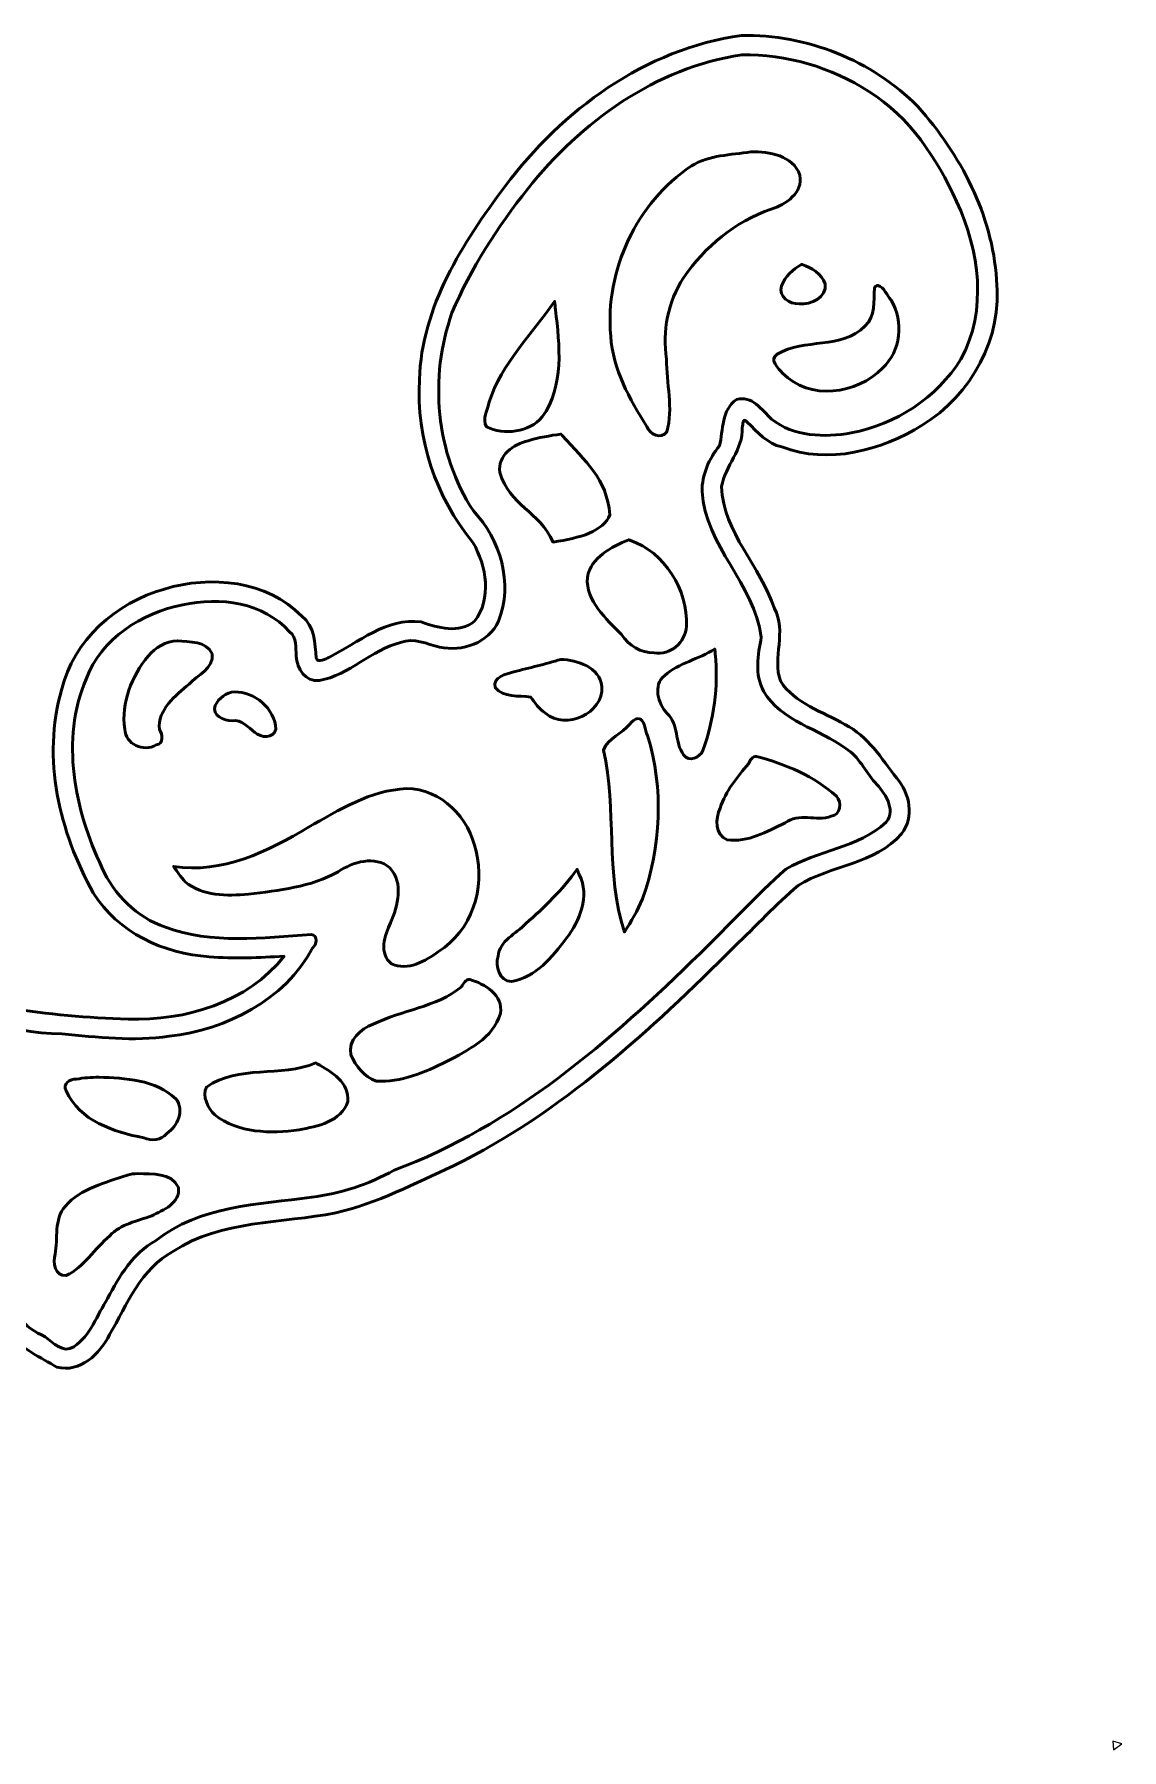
# Model space of a CAD drawing. Header units: centimetres. Extents: x -14.1 to 15.9, y -17.1 to 11.7.
# Drawn here: x -1.91 to 15.86, y -17.1 to 10.94 of the extents above; entities that cross this region are included whole.
import ezdxf

# ---------------------------------------------------------------- set-up
doc = ezdxf.new("R2010")
doc.units = ezdxf.units.CM
doc.header["$MEASUREMENT"] = 0
doc.layers.add('Layer 1', color=7, linetype='Continuous')

msp = doc.modelspace()

# ---------------------------------------------------------------- linework, layer by layer
at = {"layer": 'Layer 1', "color": 6, "lineweight": 50}
msp.add_open_spline([(9.64647, 10.91568), (8.07697, 10.69978), (6.71639, 9.69662), (5.78663, 8.45151), (5.78663, 8.45151), (5.09009, 7.52855), (4.42158, 6.48428), (4.38393, 5.29167), (4.38393, 5.29167), (4.33207, 4.33232), (4.64741, 3.36558), (5.25935, 2.62926), (5.25935, 2.62926), (5.47966, 2.24733), (5.57258, 1.70417), (5.28333, 1.34107), (5.28333, 1.34107), (5.03408, 1.13415), (4.68438, 1.23535), (4.41351, 1.33032), (4.41351, 1.33032), (3.84586, 1.40472), (3.38604, 0.99527), (2.91365, 0.75485), (2.91365, 0.75485), (2.85994, 0.72848), (2.72648, 0.6494), (2.69868, 0.74079), (2.69868, 0.74079), (2.67749, 0.98132), (2.67355, 1.26443), (2.46055, 1.42292), (2.46055, 1.42292), (1.8941, 2.01255), (0.97192, 2.0962), (0.21821, 1.86858), (0.21821, 1.86858), (-0.57342, 1.64776), (-1.26889, 1.03061), (-1.46603, 0.21824), (-1.46603, 0.21824), (-1.78732, -0.89796), (-1.49815, -2.10825), (-0.94513, -3.09732), (-0.94513, -3.09732), (-0.5458, -3.74379), (0.20473, -4.09581), (0.94995, -4.14077), (0.94995, -4.14077), (1.35705, -4.17688), (1.7664, -4.15486), (2.17365, -4.1325), (2.17365, -4.1325), (1.57675, -4.89046), (0.56222, -5.19289), (-0.37709, -5.15953), (-0.37709, -5.15953), (-1.03519, -5.13984), (-1.69524, -5.0841), (-2.34411, -4.97504), (-2.34411, -4.97504), (-3.05904, -4.80526), (-3.73505, -4.33573), (-3.98783, -3.62649), (-3.98783, -3.62649), (-4.06038, -3.46477), (-4.26052, -3.39588), (-4.3136, -3.23044), (-4.3136, -3.23044), (-4.28169, -3.07658), (-4.09735, -3.01291), (-3.98949, -2.91294), (-3.98949, -2.91294), (-3.53503, -2.61486), (-2.95895, -2.35562), (-2.77586, -1.79966), (-2.77586, -1.79966), (-2.32936, -0.64953), (-2.09308, 0.65188), (-2.45078, 1.86113), (-2.45078, 1.86113), (-2.56155, 2.29109), (-2.89034, 2.64991), (-3.31316, 2.78883), (-3.31316, 2.78883), (-3.58699, 2.90204), (-3.93413, 2.9189), (-4.1342, 3.16007), (-4.1342, 3.16007), (-4.24403, 3.37705), (-4.05392, 3.59957), (-4.05152, 3.82401), (-4.05152, 3.82401), (-3.98188, 4.34003), (-4.26896, 4.84212), (-4.65097, 5.16677), (-4.65097, 5.16677), (-5.20158, 5.63976), (-6.05867, 5.76957), (-6.68992, 5.3867), (-6.68992, 5.3867), (-7.10753, 5.16583), (-7.5177, 4.83199), (-7.64573, 4.35896), (-7.64573, 4.35896), (-7.67869, 3.99719), (-7.34013, 3.71955), (-7.00825, 3.6727), (-7.00825, 3.6727), (-6.85469, 3.6109), (-6.64371, 3.51935), (-6.63122, 3.33288), (-6.63122, 3.33288), (-6.83446, 3.07668), (-7.19733, 3.09472), (-7.47789, 2.979), (-7.47789, 2.979), (-8.10138, 2.76138), (-8.59377, 2.28643), (-9.04968, 1.82641), (-9.04968, 1.82641), (-9.67149, 1.15557), (-10.10914, 0.29273), (-10.17829, -0.62677), (-10.17829, -0.62677), (-10.26063, -0.74167), (-10.41751, -0.76477), (-10.5136, -0.86865), (-10.5136, -0.86865), (-11.61478, -1.63192), (-12.7672, -2.45364), (-13.38881, -3.67692), (-13.38881, -3.67692), (-14.10876, -5.16939), (-13.89769, -7.00676), (-13.05478, -8.40386), (-13.05478, -8.40386), (-12.96221, -8.54471), (-12.92341, -8.715), (-13.006, -8.87101), (-13.006, -8.87101), (-13.15525, -9.26947), (-13.47155, -9.65251), (-13.39295, -10.10298), (-13.39295, -10.10298), (-13.35516, -10.37592), (-13.11875, -10.5599), (-12.87288, -10.64041), (-12.87288, -10.64041), (-12.59797, -10.73661), (-12.32075, -10.83893), (-12.03696, -10.90334), (-12.03696, -10.90334), (-11.54311, -10.98048), (-11.08513, -10.71307), (-10.71156, -10.42048), (-10.71156, -10.42048), (-10.39071, -10.1828), (-10.02307, -9.94584), (-9.6061, -9.97482), (-9.6061, -9.97482), (-8.9418, -9.89474), (-8.44434, -9.37142), (-8.09557, -8.84111), (-8.09557, -8.84111), (-7.85403, -8.47304), (-7.72358, -8.0162), (-7.61015, -7.6159), (-7.61015, -7.6159), (-6.11534, -8.49495), (-4.28738, -8.78152), (-2.5872, -8.4452), (-2.5872, -8.4452), (-2.45151, -8.52787), (-2.5331, -8.7296), (-2.51609, -8.85696), (-2.51609, -8.85696), (-2.54649, -9.34568), (-2.64912, -9.92072), (-2.31104, -10.32788), (-2.31104, -10.32788), (-2.10062, -10.55963), (-1.80393, -10.6898), (-1.54127, -10.84961), (-1.54127, -10.84961), (-1.16426, -10.94708), (-0.83296, -10.6326), (-0.67972, -10.31714), (-0.67972, -10.31714), (-0.39243, -9.82622), (-0.16771, -9.23892), (0.3629, -8.95536), (0.3629, -8.95536), (1.1504, -8.43895), (2.13098, -8.50552), (3.01948, -8.32697), (3.01948, -8.32697), (3.69573, -8.17111), (4.31373, -7.84326), (4.94102, -7.5572), (4.94102, -7.5572), (6.70519, -6.69793), (8.15797, -5.3458), (9.53579, -3.97303), (9.53579, -3.97303), (9.88211, -3.64184), (10.21086, -3.28816), (10.57333, -2.9766), (10.57333, -2.9766), (11.10976, -2.64353), (11.83221, -2.62822), (12.26418, -2.13076), (12.26418, -2.13076), (12.47906, -1.86204), (12.39916, -1.46639), (12.18683, -1.22285), (12.18683, -1.22285), (11.93572, -0.90391), (11.71386, -0.53199), (11.33897, -0.34565), (11.33897, -0.34565), (10.97718, -0.13196), (10.51652, -0.00722), (10.28312, 0.36624), (10.28312, 0.36624), (10.14757, 0.74706), (10.39326, 1.17956), (10.18566, 1.54896), (10.18566, 1.54896), (9.9607, 2.24436), (9.34849, 2.78593), (9.32235, 3.54372), (9.32235, 3.54372), (9.3821, 3.8812), (9.67733, 4.14874), (9.66135, 4.5078), (9.66135, 4.5078), (9.67096, 4.55932), (9.6702, 4.68845), (9.74155, 4.59379), (9.74155, 4.59379), (9.9124, 4.43673), (10.06718, 4.24078), (10.30784, 4.19163), (10.30784, 4.19163), (11.07012, 3.90032), (11.93439, 4.13136), (12.60267, 4.54712), (12.60267, 4.54712), (13.40332, 5.03538), (13.92365, 5.97657), (13.81647, 6.92623), (13.81647, 6.92623), (13.74656, 7.989), (13.22706, 8.97062), (12.53209, 9.754), (12.53209, 9.754), (11.7835, 10.51283), (10.71375, 10.9354), (9.64647, 10.91568)], degree=3, knots=[0, 0, 0, 0, 0.01515152, 0.01515152, 0.01515152, 0.01515152, 0.03030303, 0.03030303, 0.03030303, 0.03030303, 0.04545455, 0.04545455, 0.04545455, 0.04545455, 0.06060606, 0.06060606, 0.06060606, 0.06060606, 0.07575758, 0.07575758, 0.07575758, 0.07575758, 0.09090909, 0.09090909, 0.09090909, 0.09090909, 0.10606061, 0.10606061, 0.10606061, 0.10606061, 0.12121212, 0.12121212, 0.12121212, 0.12121212, 0.13636364, 0.13636364, 0.13636364, 0.13636364, 0.15151515, 0.15151515, 0.15151515, 0.15151515, 0.16666667, 0.16666667, 0.16666667, 0.16666667, 0.18181818, 0.18181818, 0.18181818, 0.18181818, 0.1969697, 0.1969697, 0.1969697, 0.1969697, 0.21212121, 0.21212121, 0.21212121, 0.21212121, 0.22727273, 0.22727273, 0.22727273, 0.22727273, 0.24242424, 0.24242424, 0.24242424, 0.24242424, 0.25757576, 0.25757576, 0.25757576, 0.25757576, 0.27272727, 0.27272727, 0.27272727, 0.27272727, 0.28787879, 0.28787879, 0.28787879, 0.28787879, 0.3030303, 0.3030303, 0.3030303, 0.3030303, 0.31818182, 0.31818182, 0.31818182, 0.31818182, 0.33333333, 0.33333333, 0.33333333, 0.33333333, 0.34848485, 0.34848485, 0.34848485, 0.34848485, 0.36363636, 0.36363636, 0.36363636, 0.36363636, 0.37878788, 0.37878788, 0.37878788, 0.37878788, 0.39393939, 0.39393939, 0.39393939, 0.39393939, 0.40909091, 0.40909091, 0.40909091, 0.40909091, 0.42424242, 0.42424242, 0.42424242, 0.42424242, 0.43939394, 0.43939394, 0.43939394, 0.43939394, 0.45454545, 0.45454545, 0.45454545, 0.45454545, 0.46969697, 0.46969697, 0.46969697, 0.46969697, 0.48484848, 0.48484848, 0.48484848, 0.48484848, 0.5, 0.5, 0.5, 0.5, 0.51515152, 0.51515152, 0.51515152, 0.51515152, 0.53030303, 0.53030303, 0.53030303, 0.53030303, 0.54545455, 0.54545455, 0.54545455, 0.54545455, 0.56060606, 0.56060606, 0.56060606, 0.56060606, 0.57575758, 0.57575758, 0.57575758, 0.57575758, 0.59090909, 0.59090909, 0.59090909, 0.59090909, 0.60606061, 0.60606061, 0.60606061, 0.60606061, 0.62121212, 0.62121212, 0.62121212, 0.62121212, 0.63636364, 0.63636364, 0.63636364, 0.63636364, 0.65151515, 0.65151515, 0.65151515, 0.65151515, 0.66666667, 0.66666667, 0.66666667, 0.66666667, 0.68181818, 0.68181818, 0.68181818, 0.68181818, 0.6969697, 0.6969697, 0.6969697, 0.6969697, 0.71212121, 0.71212121, 0.71212121, 0.71212121, 0.72727273, 0.72727273, 0.72727273, 0.72727273, 0.74242424, 0.74242424, 0.74242424, 0.74242424, 0.75757576, 0.75757576, 0.75757576, 0.75757576, 0.77272727, 0.77272727, 0.77272727, 0.77272727, 0.78787879, 0.78787879, 0.78787879, 0.78787879, 0.8030303, 0.8030303, 0.8030303, 0.8030303, 0.81818182, 0.81818182, 0.81818182, 0.81818182, 0.83333333, 0.83333333, 0.83333333, 0.83333333, 0.84848485, 0.84848485, 0.84848485, 0.84848485, 0.86363636, 0.86363636, 0.86363636, 0.86363636, 0.87878788, 0.87878788, 0.87878788, 0.87878788, 0.89393939, 0.89393939, 0.89393939, 0.89393939, 0.90909091, 0.90909091, 0.90909091, 0.90909091, 0.92424242, 0.92424242, 0.92424242, 0.92424242, 0.93939394, 0.93939394, 0.93939394, 0.93939394, 0.95454545, 0.95454545, 0.95454545, 0.95454545, 0.96969697, 0.96969697, 0.96969697, 0.96969697, 1, 1, 1, 1], dxfattribs=at)
at = {"layer": 'Layer 1', "color": 52, "lineweight": 50}
for points, knots in [([(9.65143, 10.59818), (8.24495, 10.39519), (7.02046, 9.49796), (6.15397, 8.40958), (6.15397, 8.40958), (5.66419, 7.78473), (5.22132, 7.11238), (4.91622, 6.38056), (4.91622, 6.38056), (4.54264, 5.33052), (4.64611, 4.08702), (5.26679, 3.14686), (5.26679, 3.14686), (5.70974, 2.68243), (5.92201, 1.95527), (5.67689, 1.34439), (5.67689, 1.34439), (5.51322, 0.98878), (5.084, 0.83616), (4.71529, 0.92106), (4.71529, 0.92106), (4.50428, 0.96835), (4.29523, 1.07812), (4.07764, 0.9954), (4.07764, 0.9954), (3.60138, 0.87587), (3.23873, 0.46048), (2.74993, 0.37288), (2.74993, 0.37288), (2.52229, 0.34162), (2.37513, 0.5706), (2.37207, 0.77141), (2.37207, 0.77141), (2.3574, 0.91172), (2.39187, 1.07006), (2.26294, 1.16744), (2.26294, 1.16744), (1.84105, 1.65312), (1.12054, 1.74386), (0.51752, 1.61062), (0.51752, 1.61062), (-0.15437, 1.47978), (-0.81431, 1.06134), (-1.06337, 0.39602), (-1.06337, 0.39602), (-1.48377, -0.5949), (-1.25217, -1.74032), (-0.8054, -2.68141), (-0.8054, -2.68141), (-0.60309, -3.1284), (-0.23667, -3.49994), (0.23226, -3.65706), (0.23226, -3.65706), (0.99199, -3.94195), (1.82542, -3.82963), (2.61516, -3.78026), (2.61516, -3.78026), (2.73486, -3.7942), (2.70896, -3.94354), (2.63666, -4.00102), (2.63666, -4.00102), (2.17978, -4.85528), (1.23033, -5.33353), (0.29452, -5.44084), (0.29452, -5.44084), (-0.28706, -5.5291), (-0.87896, -5.45363), (-1.4594, -5.40422), (-1.4594, -5.40422), (-2.35466, -5.37871), (-3.31462, -5.11932), (-3.90185, -4.40287), (-3.90185, -4.40287), (-4.0737, -4.19429), (-4.19364, -3.94468), (-4.30699, -3.70172), (-4.30699, -3.70172), (-4.51424, -3.57803), (-4.72649, -3.31325), (-4.60051, -3.06424), (-4.60051, -3.06424), (-4.36005, -2.66348), (-3.88045, -2.51936), (-3.52908, -2.23835), (-3.52908, -2.23835), (-3.30516, -2.08819), (-3.09666, -1.87325), (-3.05207, -1.596), (-3.05207, -1.596), (-2.62254, -0.52552), (-2.4177, 0.70492), (-2.78067, 1.82559), (-2.78067, 1.82559), (-2.85244, 2.19489), (-3.19181, 2.42554), (-3.53143, 2.52591), (-3.53143, 2.52591), (-3.86729, 2.63752), (-4.30843, 2.71898), (-4.45416, 3.0898), (-4.45416, 3.0898), (-4.55256, 3.36267), (-4.40701, 3.63822), (-4.35163, 3.89843), (-4.35163, 3.89843), (-4.36358, 4.63569), (-5.02914, 5.26206), (-5.75558, 5.28915), (-5.75558, 5.28915), (-6.26168, 5.32593), (-6.73111, 5.05878), (-7.07684, 4.70707), (-7.07684, 4.70707), (-7.2078, 4.57954), (-7.40268, 4.37614), (-7.29926, 4.18286), (-7.29926, 4.18286), (-7.14026, 3.96899), (-6.83344, 4.01639), (-6.64855, 3.84056), (-6.64855, 3.84056), (-6.44248, 3.71343), (-6.20636, 3.46352), (-6.32774, 3.20225), (-6.32774, 3.20225), (-6.48422, 2.92232), (-6.82992, 2.83335), (-7.11322, 2.74088), (-7.11322, 2.74088), (-7.38526, 2.6949), (-7.64444, 2.60285), (-7.85984, 2.42999), (-7.85984, 2.42999), (-8.79338, 1.79651), (-9.59514, 0.8595), (-9.80949, -0.27703), (-9.80949, -0.27703), (-9.86636, -0.45394), (-9.81719, -0.66197), (-9.90788, -0.82439), (-9.90788, -0.82439), (-11.04955, -1.64951), (-12.31052, -2.41638), (-13.02509, -3.66386), (-13.02509, -3.66386), (-13.72866, -4.94674), (-13.61491, -6.55266), (-12.9969, -7.8441), (-12.9969, -7.8441), (-12.88731, -8.08757), (-12.73093, -8.31269), (-12.61739, -8.55186), (-12.61739, -8.55186), (-12.62356, -9.0901), (-13.07398, -9.50475), (-13.09695, -10.03105), (-13.09695, -10.03105), (-13.03438, -10.31007), (-12.69962, -10.36834), (-12.4603, -10.43123), (-12.4603, -10.43123), (-12.20015, -10.5372), (-11.91747, -10.66023), (-11.63678, -10.57014), (-11.63678, -10.57014), (-11.01455, -10.39608), (-10.59827, -9.78154), (-9.94345, -9.68213), (-9.94345, -9.68213), (-9.72697, -9.63648), (-9.49247, -9.69255), (-9.30227, -9.56257), (-9.30227, -9.56257), (-8.50619, -9.16653), (-8.06817, -8.29631), (-7.91448, -7.4543), (-7.91448, -7.4543), (-7.89006, -7.33213), (-7.8745, -7.20847), (-7.85737, -7.08508), (-7.85737, -7.08508), (-6.41641, -8.07058), (-4.58587, -8.47038), (-2.86584, -8.16574), (-2.86584, -8.16574), (-2.64262, -8.08727), (-2.30671, -8.11856), (-2.23415, -8.38567), (-2.23415, -8.38567), (-2.084, -8.91718), (-2.38608, -9.49647), (-2.14072, -10.01038), (-2.14072, -10.01038), (-2.0682, -10.19067), (-1.89299, -10.27402), (-1.73144, -10.35351), (-1.73144, -10.35351), (-1.60221, -10.45115), (-1.43719, -10.63141), (-1.26511, -10.51639), (-1.26511, -10.51639), (-0.98578, -10.33674), (-0.88368, -9.99376), (-0.71137, -9.72561), (-0.71137, -9.72561), (-0.52169, -9.35997), (-0.29533, -8.98978), (0.07351, -8.78337), (0.07351, -8.78337), (0.78865, -8.20625), (1.75611, -8.19096), (2.62507, -8.07319), (2.62507, -8.07319), (3.09839, -8.01123), (3.55694, -7.86438), (3.9727, -7.62945), (3.9727, -7.62945), (5.91557, -6.90768), (7.51193, -5.51785), (8.97027, -4.08652), (8.97027, -4.08652), (9.44098, -3.63508), (9.88349, -3.14322), (10.37241, -2.71117), (10.37241, -2.71117), (10.89358, -2.40146), (11.55422, -2.36363), (12.01365, -1.94388), (12.01365, -1.94388), (12.17671, -1.7251), (11.98968, -1.45663), (11.83175, -1.294), (11.83175, -1.294), (11.66843, -1.10834), (11.56982, -0.86946), (11.35137, -0.73755), (11.35137, -0.73755), (10.91482, -0.41476), (10.30158, -0.29549), (10.00944, 0.19676), (10.00944, 0.19676), (9.85916, 0.46897), (9.91684, 0.7957), (9.97223, 1.08229), (9.97223, 1.08229), (9.86101, 1.95302), (9.05698, 2.57311), (9.00402, 3.46106), (9.00402, 3.46106), (8.99907, 3.73728), (9.11864, 4.00055), (9.28845, 4.21016), (9.28845, 4.21016), (9.35003, 4.46181), (9.31921, 4.80824), (9.56874, 4.96422), (9.56874, 4.96422), (9.81147, 5.04349), (9.98782, 4.79284), (10.13759, 4.64507), (10.13759, 4.64507), (10.50227, 4.35834), (11.00302, 4.34323), (11.44232, 4.41935), (11.44232, 4.41935), (12.16444, 4.55938), (12.84428, 4.99491), (13.23156, 5.6232), (13.23156, 5.6232), (13.67447, 6.4184), (13.53481, 7.40595), (13.16378, 8.20122), (13.16378, 8.20122), (12.84272, 8.90793), (12.39847, 9.58314), (11.73089, 9.99956), (11.73089, 9.99956), (11.11663, 10.39857), (10.38466, 10.6105), (9.65143, 10.59818)], [0, 0, 0, 0, 0.01408451, 0.01408451, 0.01408451, 0.01408451, 0.02816901, 0.02816901, 0.02816901, 0.02816901, 0.04225352, 0.04225352, 0.04225352, 0.04225352, 0.05633803, 0.05633803, 0.05633803, 0.05633803, 0.07042254, 0.07042254, 0.07042254, 0.07042254, 0.08450704, 0.08450704, 0.08450704, 0.08450704, 0.09859155, 0.09859155, 0.09859155, 0.09859155, 0.11267606, 0.11267606, 0.11267606, 0.11267606, 0.12676056, 0.12676056, 0.12676056, 0.12676056, 0.14084507, 0.14084507, 0.14084507, 0.14084507, 0.15492958, 0.15492958, 0.15492958, 0.15492958, 0.16901408, 0.16901408, 0.16901408, 0.16901408, 0.18309859, 0.18309859, 0.18309859, 0.18309859, 0.1971831, 0.1971831, 0.1971831, 0.1971831, 0.21126761, 0.21126761, 0.21126761, 0.21126761, 0.22535211, 0.22535211, 0.22535211, 0.22535211, 0.23943662, 0.23943662, 0.23943662, 0.23943662, 0.25352113, 0.25352113, 0.25352113, 0.25352113, 0.26760563, 0.26760563, 0.26760563, 0.26760563, 0.28169014, 0.28169014, 0.28169014, 0.28169014, 0.29577465, 0.29577465, 0.29577465, 0.29577465, 0.30985915, 0.30985915, 0.30985915, 0.30985915, 0.32394366, 0.32394366, 0.32394366, 0.32394366, 0.33802817, 0.33802817, 0.33802817, 0.33802817, 0.35211268, 0.35211268, 0.35211268, 0.35211268, 0.36619718, 0.36619718, 0.36619718, 0.36619718, 0.38028169, 0.38028169, 0.38028169, 0.38028169, 0.3943662, 0.3943662, 0.3943662, 0.3943662, 0.4084507, 0.4084507, 0.4084507, 0.4084507, 0.42253521, 0.42253521, 0.42253521, 0.42253521, 0.43661972, 0.43661972, 0.43661972, 0.43661972, 0.45070423, 0.45070423, 0.45070423, 0.45070423, 0.46478873, 0.46478873, 0.46478873, 0.46478873, 0.47887324, 0.47887324, 0.47887324, 0.47887324, 0.49295775, 0.49295775, 0.49295775, 0.49295775, 0.50704225, 0.50704225, 0.50704225, 0.50704225, 0.52112676, 0.52112676, 0.52112676, 0.52112676, 0.53521127, 0.53521127, 0.53521127, 0.53521127, 0.54929577, 0.54929577, 0.54929577, 0.54929577, 0.56338028, 0.56338028, 0.56338028, 0.56338028, 0.57746479, 0.57746479, 0.57746479, 0.57746479, 0.5915493, 0.5915493, 0.5915493, 0.5915493, 0.6056338, 0.6056338, 0.6056338, 0.6056338, 0.61971831, 0.61971831, 0.61971831, 0.61971831, 0.63380282, 0.63380282, 0.63380282, 0.63380282, 0.64788732, 0.64788732, 0.64788732, 0.64788732, 0.66197183, 0.66197183, 0.66197183, 0.66197183, 0.67605634, 0.67605634, 0.67605634, 0.67605634, 0.69014085, 0.69014085, 0.69014085, 0.69014085, 0.70422535, 0.70422535, 0.70422535, 0.70422535, 0.71830986, 0.71830986, 0.71830986, 0.71830986, 0.73239437, 0.73239437, 0.73239437, 0.73239437, 0.74647887, 0.74647887, 0.74647887, 0.74647887, 0.76056338, 0.76056338, 0.76056338, 0.76056338, 0.77464789, 0.77464789, 0.77464789, 0.77464789, 0.78873239, 0.78873239, 0.78873239, 0.78873239, 0.8028169, 0.8028169, 0.8028169, 0.8028169, 0.81690141, 0.81690141, 0.81690141, 0.81690141, 0.83098592, 0.83098592, 0.83098592, 0.83098592, 0.84507042, 0.84507042, 0.84507042, 0.84507042, 0.85915493, 0.85915493, 0.85915493, 0.85915493, 0.87323944, 0.87323944, 0.87323944, 0.87323944, 0.88732394, 0.88732394, 0.88732394, 0.88732394, 0.90140845, 0.90140845, 0.90140845, 0.90140845, 0.91549296, 0.91549296, 0.91549296, 0.91549296, 0.92957746, 0.92957746, 0.92957746, 0.92957746, 0.94366197, 0.94366197, 0.94366197, 0.94366197, 0.95774648, 0.95774648, 0.95774648, 0.95774648, 0.97183099, 0.97183099, 0.97183099, 0.97183099, 1, 1, 1, 1]), ([(9.80274, 9.01234), (10.10234, 9.02345), (10.48936, 8.95384), (10.60228, 8.63366), (10.60228, 8.63366), (10.66307, 8.34893), (10.36948, 8.15109), (10.13264, 8.07721), (10.13264, 8.07721), (9.54669, 7.87865), (9.04707, 7.46021), (8.6981, 6.95521), (8.6981, 6.95521), (8.44681, 6.56385), (8.35103, 6.08319), (8.42442, 5.62733), (8.42442, 5.62733), (8.41438, 5.23233), (8.5427, 4.82234), (8.42607, 4.4367), (8.42607, 4.4367), (8.33508, 4.3056), (8.14568, 4.39995), (8.10278, 4.52517), (8.10278, 4.52517), (7.8168, 4.97545), (7.5454, 5.45816), (7.511, 6.00178), (7.511, 6.00178), (7.41439, 7.07656), (7.93409, 8.18658), (8.82873, 8.78331), (8.82873, 8.78331), (9.11985, 8.9642), (9.47314, 8.96307), (9.80273, 9.01234), (9.80273, 9.01234), (9.80273, 9.01234), (9.80274, 9.01234), (9.80274, 9.01234)], [0, 0, 0, 0, 0.09090909, 0.09090909, 0.09090909, 0.09090909, 0.18181818, 0.18181818, 0.18181818, 0.18181818, 0.27272727, 0.27272727, 0.27272727, 0.27272727, 0.36363636, 0.36363636, 0.36363636, 0.36363636, 0.45454545, 0.45454545, 0.45454545, 0.45454545, 0.54545455, 0.54545455, 0.54545455, 0.54545455, 0.63636364, 0.63636364, 0.63636364, 0.63636364, 0.72727273, 0.72727273, 0.72727273, 0.72727273, 0.81818182, 0.81818182, 0.81818182, 0.81818182, 1, 1, 1, 1]), ([(10.63783, 7.17431), (10.78941, 7.12413), (10.96148, 7.02018), (11.01321, 6.85681), (11.01321, 6.85681), (11.05449, 6.63165), (10.77702, 6.51417), (10.59153, 6.53021), (10.59153, 6.53021), (10.43604, 6.52451), (10.24481, 6.64651), (10.30462, 6.82208), (10.30462, 6.82208), (10.3577, 6.97621), (10.49211, 7.09245), (10.62708, 7.17348), (10.62708, 7.17348), (10.62708, 7.17348), (10.63287, 7.17431), (10.63287, 7.17431), (10.63287, 7.17431), (10.63287, 7.17431), (10.63783, 7.17431), (10.63783, 7.17431)], [0, 0, 0, 0, 0.14285714, 0.14285714, 0.14285714, 0.14285714, 0.28571429, 0.28571429, 0.28571429, 0.28571429, 0.42857143, 0.42857143, 0.42857143, 0.42857143, 0.57142857, 0.57142857, 0.57142857, 0.57142857, 0.71428571, 0.71428571, 0.71428571, 0.71428571, 1, 1, 1, 1]), ([(11.8789, 6.832), (11.9828, 6.80086), (12.02371, 6.66739), (12.09305, 6.58809), (12.09305, 6.58809), (12.30639, 6.23977), (12.25456, 5.75736), (11.95084, 5.47849), (11.95084, 5.47849), (11.5388, 5.0459), (10.75357, 4.9465), (10.32035, 5.39663), (10.32035, 5.39663), (10.25026, 5.47156), (10.08898, 5.62219), (10.23188, 5.70586), (10.23188, 5.70586), (10.67304, 5.97529), (11.28595, 5.77628), (11.66642, 6.16723), (11.66642, 6.16723), (11.83752, 6.33021), (11.80984, 6.57551), (11.82104, 6.78735), (11.82104, 6.78735), (11.82929, 6.81039), (11.85292, 6.83388), (11.87892, 6.832), (11.87892, 6.832), (11.87892, 6.832), (11.8789, 6.832), (11.8789, 6.832)], [0, 0, 0, 0, 0.11111111, 0.11111111, 0.11111111, 0.11111111, 0.22222222, 0.22222222, 0.22222222, 0.22222222, 0.33333333, 0.33333333, 0.33333333, 0.33333333, 0.44444444, 0.44444444, 0.44444444, 0.44444444, 0.55555556, 0.55555556, 0.55555556, 0.55555556, 0.66666667, 0.66666667, 0.66666667, 0.66666667, 0.77777778, 0.77777778, 0.77777778, 0.77777778, 1, 1, 1, 1]), ([(6.60873, 6.4343), (6.67731, 5.85228), (6.75343, 5.18517), (6.3921, 4.68144), (6.3921, 4.68144), (6.1759, 4.42905), (5.76768, 4.37497), (5.47846, 4.52104), (5.47846, 4.52104), (5.40516, 4.64716), (5.50413, 4.7965), (5.52394, 4.92701), (5.52394, 4.92701), (5.72839, 5.56017), (6.22561, 6.03072), (6.5922, 6.56908), (6.5922, 6.56908), (6.59771, 6.52416), (6.60322, 6.47923), (6.60874, 6.43431), (6.60874, 6.43431), (6.60874, 6.43431), (6.60873, 6.4343), (6.60873, 6.4343)], [0, 0, 0, 0, 0.14285714, 0.14285714, 0.14285714, 0.14285714, 0.28571429, 0.28571429, 0.28571429, 0.28571429, 0.42857143, 0.42857143, 0.42857143, 0.42857143, 0.57142857, 0.57142857, 0.57142857, 0.57142857, 0.71428571, 0.71428571, 0.71428571, 0.71428571, 1, 1, 1, 1]), ([(6.71704, 4.38047), (7.10198, 3.9428), (7.44313, 3.68493), (7.49892, 3.08345), (7.49892, 3.08345), (7.38888, 2.80978), (7.01353, 2.70194), (6.56957, 2.63697), (6.56957, 2.63697), (6.33455, 3.1481), (5.86135, 3.22808), (5.69839, 3.77524), (5.69839, 3.77524), (5.65944, 4.04756), (5.92308, 4.23892), (6.16186, 4.29163), (6.16186, 4.29163), (6.33585, 4.34789), (6.51717, 4.37484), (6.69802, 4.40115), (6.69802, 4.40115), (6.69802, 4.40115), (6.71593, 4.38168), (6.71593, 4.38168), (6.71593, 4.38168), (6.71593, 4.38168), (6.71703, 4.38048), (6.71703, 4.38048), (6.71703, 4.38048), (6.71703, 4.38048), (6.71704, 4.38047), (6.71704, 4.38047)], [0, 0, 0, 0, 0.11111111, 0.11111111, 0.11111111, 0.11111111, 0.22222222, 0.22222222, 0.22222222, 0.22222222, 0.33333333, 0.33333333, 0.33333333, 0.33333333, 0.44444444, 0.44444444, 0.44444444, 0.44444444, 0.55555556, 0.55555556, 0.55555556, 0.55555556, 0.66666667, 0.66666667, 0.66666667, 0.66666667, 0.77777778, 0.77777778, 0.77777778, 0.77777778, 1, 1, 1, 1]), ([(7.82416, 2.6673), (8.39646, 2.46793), (8.77293, 1.85592), (8.7502, 1.25839), (8.7502, 1.25839), (8.73036, 0.99788), (8.48636, 0.77718), (8.22026, 0.8252), (8.22026, 0.8252), (8.00404, 0.82287), (7.80417, 0.9422), (7.68538, 1.1231), (7.68538, 1.1231), (7.44437, 1.38247), (7.10085, 1.66646), (7.12963, 2.05958), (7.12963, 2.05958), (7.18576, 2.39111), (7.5288, 2.55288), (7.80432, 2.67474), (7.80432, 2.67474), (7.80432, 2.67474), (7.82416, 2.6673), (7.82416, 2.6673)], [0, 0, 0, 0, 0.14285714, 0.14285714, 0.14285714, 0.14285714, 0.28571429, 0.28571429, 0.28571429, 0.28571429, 0.42857143, 0.42857143, 0.42857143, 0.42857143, 0.57142857, 0.57142857, 0.57142857, 0.57142857, 0.71428571, 0.71428571, 0.71428571, 0.71428571, 1, 1, 1, 1]), ([(0.4274, 1.02192), (0.62212, 1.00063), (0.90295, 1.02231), (0.99708, 0.81191), (0.99708, 0.81191), (1.0286, 0.5715), (0.75712, 0.46162), (0.62088, 0.31499), (0.62088, 0.31499), (0.39909, 0.12818), (0.10397, -0.10142), (0.13471, -0.42915), (0.13471, -0.42915), (0.18696, -0.51098), (0.21033, -0.65741), (0.08262, -0.6805), (0.08262, -0.6805), (-0.12081, -0.79988), (-0.42435, -0.66955), (-0.43084, -0.42005), (-0.43084, -0.42005), (-0.49748, 0.00988), (-0.31415, 0.44593), (-0.04885, 0.77388), (-0.04885, 0.77388), (0.07252, 0.90996), (0.23959, 1.01985), (0.4274, 1.02193), (0.4274, 1.02193), (0.4274, 1.02193), (0.4274, 1.02192), (0.4274, 1.02192)], [0, 0, 0, 0, 0.11111111, 0.11111111, 0.11111111, 0.11111111, 0.22222222, 0.22222222, 0.22222222, 0.22222222, 0.33333333, 0.33333333, 0.33333333, 0.33333333, 0.44444444, 0.44444444, 0.44444444, 0.44444444, 0.55555556, 0.55555556, 0.55555556, 0.55555556, 0.66666667, 0.66666667, 0.66666667, 0.66666667, 0.77777778, 0.77777778, 0.77777778, 0.77777778, 1, 1, 1, 1]), ([(9.22066, 0.80943), (9.27114, 0.27748), (9.19906, -0.26982), (9.01643, -0.7698), (9.01643, -0.7698), (8.96712, -0.89), (8.79089, -0.96765), (8.70306, -0.84091), (8.70306, -0.84091), (8.54698, -0.64136), (8.63086, -0.34206), (8.43186, -0.16622), (8.43186, -0.16622), (8.28699, -0.00223), (8.19325, 0.29364), (8.393, 0.4539), (8.393, 0.4539), (8.62679, 0.66305), (8.9502, 0.71969), (9.21073, 0.88881), (9.21073, 0.88881), (9.21404, 0.86235), (9.21734, 0.83589), (9.22065, 0.80943), (9.22065, 0.80943), (9.22065, 0.80943), (9.22066, 0.80943), (9.22066, 0.80943)], [0, 0, 0, 0, 0.125, 0.125, 0.125, 0.125, 0.25, 0.25, 0.25, 0.25, 0.375, 0.375, 0.375, 0.375, 0.5, 0.5, 0.5, 0.5, 0.625, 0.625, 0.625, 0.625, 0.75, 0.75, 0.75, 0.75, 1, 1, 1, 1]), ([(6.69472, 0.7193), (6.96651, 0.70488), (7.3277, 0.59271), (7.36775, 0.27695), (7.36775, 0.27695), (7.39114, -0.17134), (6.78037, -0.44009), (6.44502, -0.16127), (6.44502, -0.16127), (6.34368, -0.09543), (6.27011, 0.01407), (6.20276, 0.10249), (6.20276, 0.10249), (6.0112, 0.1308), (5.75142, 0.09012), (5.62398, 0.25876), (5.62398, 0.25876), (5.58085, 0.4357), (5.80364, 0.47876), (5.92485, 0.51456), (5.92485, 0.51456), (6.18236, 0.58235), (6.44507, 0.63884), (6.69472, 0.7193)], [0, 0, 0, 0, 0.14285714, 0.14285714, 0.14285714, 0.14285714, 0.28571429, 0.28571429, 0.28571429, 0.28571429, 0.42857143, 0.42857143, 0.42857143, 0.42857143, 0.57142857, 0.57142857, 0.57142857, 0.57142857, 0.71428571, 0.71428571, 0.71428571, 0.71428571, 1, 1, 1, 1]), ([(1.36088, 0.18683), (1.69321, 0.19383), (2.02542, -0.08741), (2.03805, -0.42419), (2.03805, -0.42419), (2.00197, -0.58176), (1.79176, -0.56613), (1.69575, -0.47545), (1.69575, -0.47545), (1.58289, -0.39272), (1.48199, -0.2601), (1.32285, -0.28445), (1.32285, -0.28445), (1.19039, -0.28542), (0.98764, -0.1987), (1.04752, -0.03392), (1.04752, -0.03392), (1.10481, 0.08613), (1.22602, 0.18184), (1.36089, 0.18684), (1.36089, 0.18684), (1.36089, 0.18684), (1.36088, 0.18683), (1.36088, 0.18683)], [0, 0, 0, 0, 0.14285714, 0.14285714, 0.14285714, 0.14285714, 0.28571429, 0.28571429, 0.28571429, 0.28571429, 0.42857143, 0.42857143, 0.42857143, 0.42857143, 0.57142857, 0.57142857, 0.57142857, 0.57142857, 0.71428571, 0.71428571, 0.71428571, 0.71428571, 1, 1, 1, 1]), ([(7.95727, -0.24643), (8.08337, -0.26162), (8.05592, -0.44347), (8.11271, -0.52755), (8.11271, -0.52755), (8.38102, -1.39145), (8.33513, -2.34743), (8.03003, -3.19488), (8.03003, -3.19488), (7.95346, -3.38755), (7.84818, -3.56412), (7.73403, -3.73728), (7.73403, -3.73728), (7.42094, -2.77707), (7.6147, -1.73618), (7.39173, -0.7632), (7.39173, -0.7632), (7.47059, -0.56878), (7.69568, -0.49469), (7.8225, -0.33904), (7.8225, -0.33904), (7.86129, -0.30292), (7.89965, -0.25192), (7.95727, -0.24644), (7.95727, -0.24644), (7.95727, -0.24644), (7.95727, -0.24643), (7.95727, -0.24643)], [0, 0, 0, 0, 0.125, 0.125, 0.125, 0.125, 0.25, 0.25, 0.25, 0.25, 0.375, 0.375, 0.375, 0.375, 0.5, 0.5, 0.5, 0.5, 0.625, 0.625, 0.625, 0.625, 0.75, 0.75, 0.75, 0.75, 1, 1, 1, 1]), ([(9.89452, -0.8682), (10.36482, -0.99184), (10.83824, -1.18966), (11.19925, -1.51808), (11.19925, -1.51808), (11.29746, -1.62011), (11.27059, -1.81976), (11.11491, -1.84633), (11.11491, -1.84633), (10.86844, -1.93516), (10.58454, -1.77974), (10.36038, -1.95297), (10.36038, -1.95297), (10.06716, -2.09062), (9.75048, -2.28005), (9.41413, -2.2308), (9.41413, -2.2308), (9.20577, -2.15246), (9.21997, -1.88067), (9.30003, -1.71156), (9.30003, -1.71156), (9.38969, -1.43428), (9.57733, -1.20301), (9.7647, -0.98726), (9.7647, -0.98726), (9.78914, -0.93411), (9.82342, -0.86117), (9.89451, -0.8682), (9.89451, -0.8682), (9.89451, -0.8682), (9.89452, -0.8682), (9.89452, -0.8682)], [0, 0, 0, 0, 0.11111111, 0.11111111, 0.11111111, 0.11111111, 0.22222222, 0.22222222, 0.22222222, 0.22222222, 0.33333333, 0.33333333, 0.33333333, 0.33333333, 0.44444444, 0.44444444, 0.44444444, 0.44444444, 0.55555556, 0.55555556, 0.55555556, 0.55555556, 0.66666667, 0.66666667, 0.66666667, 0.66666667, 0.77777778, 0.77777778, 0.77777778, 0.77777778, 1, 1, 1, 1]), ([(4.17125, -1.39406), (4.7425, -1.38994), (5.20466, -1.87766), (5.30979, -2.41601), (5.30979, -2.41601), (5.46402, -3.02082), (5.23568, -3.72252), (4.69546, -4.05808), (4.69546, -4.05808), (4.48399, -4.21223), (4.19315, -4.37991), (3.93065, -4.25734), (3.93065, -4.25734), (3.7156, -4.09752), (3.81623, -3.78476), (3.91411, -3.58513), (3.91411, -3.58513), (4.02826, -3.31022), (4.1301, -2.93684), (3.90253, -2.68968), (3.90253, -2.68968), (3.65995, -2.47907), (3.2942, -2.59324), (3.05586, -2.75252), (3.05586, -2.75252), (2.61248, -3.00352), (2.08653, -3.05674), (1.58908, -3.12128), (1.58908, -3.12128), (1.2405, -3.14674), (0.83985, -3.15195), (0.55803, -2.91788), (0.55803, -2.91788), (0.48623, -2.84023), (0.4293, -2.75214), (0.36538, -2.6657), (0.36538, -2.6657), (1.15865, -2.7903), (1.91177, -2.42253), (2.57278, -2.0233), (2.57278, -2.0233), (3.06799, -1.74556), (3.58473, -1.41831), (4.17125, -1.39405), (4.17125, -1.39405), (4.17125, -1.39405), (4.17125, -1.39406), (4.17125, -1.39406)], [0, 0, 0, 0, 0.07692308, 0.07692308, 0.07692308, 0.07692308, 0.15384615, 0.15384615, 0.15384615, 0.15384615, 0.23076923, 0.23076923, 0.23076923, 0.23076923, 0.30769231, 0.30769231, 0.30769231, 0.30769231, 0.38461538, 0.38461538, 0.38461538, 0.38461538, 0.46153846, 0.46153846, 0.46153846, 0.46153846, 0.53846154, 0.53846154, 0.53846154, 0.53846154, 0.61538462, 0.61538462, 0.61538462, 0.61538462, 0.69230769, 0.69230769, 0.69230769, 0.69230769, 0.76923077, 0.76923077, 0.76923077, 0.76923077, 0.84615385, 0.84615385, 0.84615385, 0.84615385, 1, 1, 1, 1]), ([(6.99485, -2.79966), (7.17944, -3.15209), (6.99993, -3.55337), (6.78542, -3.8458), (6.78542, -3.8458), (6.55471, -4.14146), (6.28604, -4.48185), (5.89104, -4.54426), (5.89104, -4.54426), (5.68741, -4.54471), (5.62104, -4.29527), (5.67028, -4.13333), (5.67028, -4.13333), (5.69409, -3.87253), (5.96713, -3.77022), (6.12298, -3.60013), (6.12298, -3.60013), (6.43022, -3.32905), (6.72211, -3.04793), (6.96013, -2.71285), (6.96013, -2.71285), (6.97171, -2.74179), (6.98328, -2.77073), (6.99486, -2.79967), (6.99486, -2.79967), (6.99486, -2.79967), (6.99485, -2.79966), (6.99485, -2.79966)], [0, 0, 0, 0, 0.125, 0.125, 0.125, 0.125, 0.25, 0.25, 0.25, 0.25, 0.375, 0.375, 0.375, 0.375, 0.5, 0.5, 0.5, 0.5, 0.625, 0.625, 0.625, 0.625, 0.75, 0.75, 0.75, 0.75, 1, 1, 1, 1]), ([(5.20726, -4.51449), (5.45232, -4.58165), (5.75852, -4.77299), (5.70831, -5.06763), (5.70831, -5.06763), (5.59185, -5.47368), (5.17205, -5.67229), (4.82878, -5.85646), (4.82878, -5.85646), (4.47099, -6.02825), (4.08211, -6.20226), (3.67681, -6.17474), (3.67681, -6.17474), (3.48521, -6.10313), (3.33978, -5.92876), (3.26505, -5.74314), (3.26505, -5.74314), (3.2115, -5.50442), (3.42681, -5.3201), (3.6272, -5.24457), (3.6272, -5.24457), (4.09421, -5.01217), (4.66029, -4.97008), (5.07001, -4.63355), (5.07001, -4.63355), (5.10404, -4.5844), (5.1343, -4.50728), (5.20726, -4.51449)], [0, 0, 0, 0, 0.125, 0.125, 0.125, 0.125, 0.25, 0.25, 0.25, 0.25, 0.375, 0.375, 0.375, 0.375, 0.5, 0.5, 0.5, 0.5, 0.625, 0.625, 0.625, 0.625, 0.75, 0.75, 0.75, 0.75, 1, 1, 1, 1]), ([(2.71191, -5.88949), (2.94072, -6.01804), (3.24943, -6.20129), (3.21296, -6.50713), (3.21296, -6.50713), (3.10885, -6.83722), (2.71644, -6.9161), (2.41838, -6.9685), (2.41838, -6.9685), (1.95567, -7.03623), (1.4169, -7.02702), (1.03924, -6.72459), (1.03924, -6.72459), (0.92754, -6.61676), (0.83152, -6.4174), (0.90364, -6.27314), (0.90364, -6.27314), (1.42543, -5.90149), (2.12266, -6.11932), (2.68958, -5.87709), (2.68958, -5.87709), (2.68958, -5.87709), (2.71191, -5.88949), (2.71191, -5.88949)], [0, 0, 0, 0, 0.14285714, 0.14285714, 0.14285714, 0.14285714, 0.28571429, 0.28571429, 0.28571429, 0.28571429, 0.42857143, 0.42857143, 0.42857143, 0.42857143, 0.57142857, 0.57142857, 0.57142857, 0.57142857, 0.71428571, 0.71428571, 0.71428571, 0.71428571, 1, 1, 1, 1]), ([(-0.85666, -6.11108), (-0.42271, -6.12576), (0.073, -6.14724), (0.40424, -6.46331), (0.40424, -6.46331), (0.54992, -6.65026), (0.43304, -6.90988), (0.25707, -7.02968), (0.25707, -7.02968), (0.16215, -7.13944), (0.00666, -7.15948), (-0.12133, -7.10076), (-0.12133, -7.10076), (-0.61345, -7.00608), (-1.16914, -6.8243), (-1.38996, -6.33266), (-1.38996, -6.33266), (-1.45184, -6.22043), (-1.32626, -6.13177), (-1.22261, -6.14319), (-1.22261, -6.14319), (-1.10219, -6.12094), (-0.97939, -6.1118), (-0.85666, -6.11107), (-0.85666, -6.11107), (-0.85666, -6.11107), (-0.85666, -6.11108), (-0.85666, -6.11108)], [0, 0, 0, 0, 0.125, 0.125, 0.125, 0.125, 0.25, 0.25, 0.25, 0.25, 0.375, 0.375, 0.375, 0.375, 0.5, 0.5, 0.5, 0.5, 0.625, 0.625, 0.625, 0.625, 0.75, 0.75, 0.75, 0.75, 1, 1, 1, 1]), ([(-0.21587, -7.68535), (0.01163, -7.6971), (0.33342, -7.66293), (0.44559, -7.9119), (0.44559, -7.9119), (0.48173, -8.16724), (0.19506, -8.2852), (0.00903, -8.37575), (0.00903, -8.37575), (-0.2282, -8.46431), (-0.49386, -8.50685), (-0.67558, -8.70235), (-0.67558, -8.70235), (-0.9237, -8.90474), (-1.09277, -9.21733), (-1.39078, -9.35306), (-1.39078, -9.35306), (-1.56989, -9.36938), (-1.60973, -9.13859), (-1.57124, -9.00536), (-1.57124, -9.00536), (-1.51393, -8.744), (-1.59852, -8.43466), (-1.40152, -8.21949), (-1.40152, -8.21949), (-1.1481, -7.9222), (-0.73983, -7.83761), (-0.38866, -7.70934), (-0.38866, -7.70934), (-0.33226, -7.69412), (-0.27435, -7.68605), (-0.21585, -7.68536), (-0.21585, -7.68536), (-0.21585, -7.68536), (-0.21587, -7.68535), (-0.21587, -7.68535)], [0, 0, 0, 0, 0.1, 0.1, 0.1, 0.1, 0.2, 0.2, 0.2, 0.2, 0.3, 0.3, 0.3, 0.3, 0.4, 0.4, 0.4, 0.4, 0.5, 0.5, 0.5, 0.5, 0.6, 0.6, 0.6, 0.6, 0.7, 0.7, 0.7, 0.7, 0.8, 0.8, 0.8, 0.8, 1, 1, 1, 1])]:
    msp.add_open_spline(points, degree=3, knots=knots, dxfattribs=at)
at = {"layer": 'Layer 1', "lineweight": 25}
msp.add_open_spline([(15.71701, -16.96509), (15.71701, -16.96509), (15.86183, -17.00814), (15.86183, -17.00814), (15.86183, -17.00814), (15.86183, -17.00814), (15.73071, -17.10208), (15.73071, -17.10208), (15.73071, -17.10208), (15.73071, -17.10208), (15.71701, -16.96509), (15.71701, -16.96509)], degree=3, knots=[0, 0, 0, 0, 0.25, 0.25, 0.25, 0.25, 0.5, 0.5, 0.5, 0.5, 1, 1, 1, 1], dxfattribs=at)

doc.saveas('drawing.dxf')
